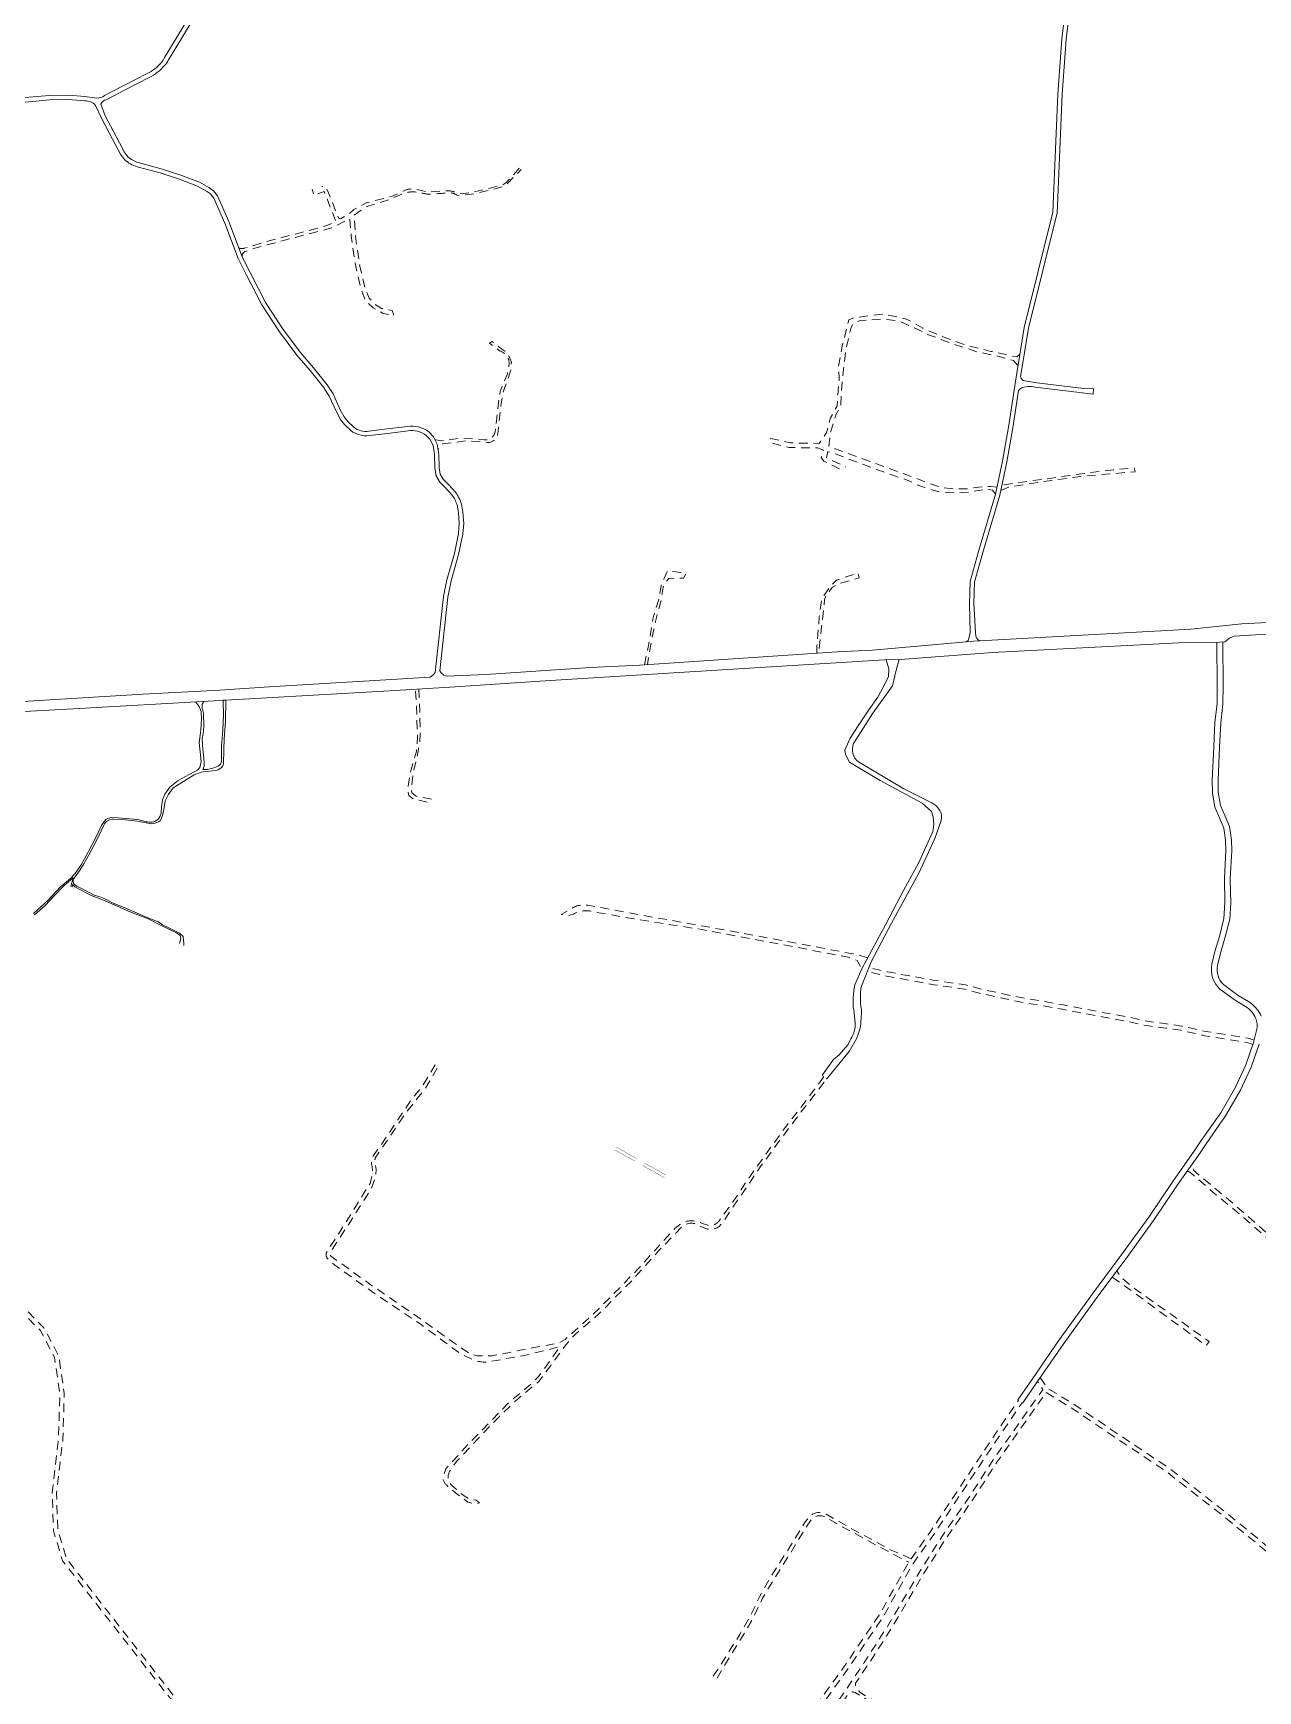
# Model space of a CAD drawing. Header units: metres. Extents: x 556238 to 587446, y 1177111 to 1219372.
# Drawn here: x 559350 to 560188, y 1212193 to 1213328 of the extents above; entities that cross this region are included whole.
import ezdxf

# ---------------------------------------------------------------- set-up
doc = ezdxf.new("R2010")
doc.units = ezdxf.units.M
doc.header["$MEASUREMENT"] = 0
doc.linetypes.add('Xr_Nen GT$0$MON', pattern=[10, 6, -4])
for name, color, linetype, lineweight in [('Xr_Nen GT$0$CAU-CONG', 4, 'Continuous', 0), ('Xr_Nen GT$0$DUONG BT-NEN BT', 38, 'Continuous', 0), ('Xr_Nen GT$0$DUONG DAT', 250, 'Continuous', 0), ('Xr_Nen GT$0$DUONG NHUA', 38, 'Continuous', 0), ('Xr_Nen GT$0$DUONG_DA', 38, 'Xr_Nen GT$0$MON', 0)]:
    doc.layers.add(name, color=color, linetype=linetype, lineweight=lineweight)

msp = doc.modelspace()

# ---------------------------------------------------------------- linework, layer by layer
at = {"layer": 'Xr_Nen GT$0$CAU-CONG', "const_width": 0.2, "flags": 128}
for points in [[(559761.63059, 1212555.58165), (559748.09653, 1212563.15421), (559747.81796, 1212563.0809)], [(559749.1492, 1212565.27185), (559749.21954, 1212565.00247), (559762.66506, 1212557.41176)], [(559781.78962, 1212544.07312), (559781.71989, 1212544.34131), (559766.94913, 1212552.60583)], [(559768.05565, 1212554.36848), (559782.7768, 1212546.0576), (559783.05604, 1212546.12963)]]:
    msp.add_lwpolyline(points, dxfattribs=at)
at = {"layer": 'Xr_Nen GT$0$DUONG BT-NEN BT', "flags": 128}
for points in [[(559256.91852, 1213283.56429, 0.4044660416), (559262.62787, 1213277.34187), (559279.56937, 1213277.74569), (559309.00124, 1213280.11404), (559321.06737, 1213281.51599), (559343.8639, 1213283.51056), (559360.85544, 1213284.98714), (559373.8935, 1213285.19899), (559385.12601, 1213284.24596), (559393.27331, 1213283.2042, 0.1644666087), (559398.48791, 1213284.87771), (559411.81036, 1213291.74213), (559427.66603, 1213299.95438, 0.0905272179), (559437.42955, 1213307.50779, 0.0754360202), (559439.65269, 1213310.89222), (559448.57005, 1213325.51389), (559492.83516, 1213398.82507)], [(559628.23551, 1212891.27166), (559633.49391, 1212941.51178), (559635.92223, 1212952.76085), (559641.02119, 1212970.68868), (559643.95434, 1212984.71567), (559644.4729, 1212991.90521), (559643.89434, 1212999.84549), (559642.98324, 1213005.3081, 0.0789186272), (559638.78158, 1213013.55365), (559634.2193, 1213018.47422), (559630.43175, 1213022.25905), (559628.40002, 1213025.69925), (559627.58844, 1213030.21768), (559627.46348, 1213039.41194), (559626.40283, 1213046.36745), (559623.72824, 1213051.43867), (559620.48121, 1213054.75092, 0.2074498898), (559605.9678, 1213058.46724), (559592.02163, 1213056.70953), (559579.53431, 1213055.13897, -0.1942058813), (559569.1768, 1213057.8779), (559565.10607, 1213061.76355), (559562.65607, 1213064.93821), (559559.96917, 1213069.88098), (559555.03732, 1213080.68535), (559550.96912, 1213087.00907), (559541.53431, 1213098.61425), (559532.59894, 1213109.11605), (559520.75587, 1213124.84288), (559508.7715, 1213143.26532), (559498.128, 1213163.77184), (559492.74695, 1213174.60454), (559483.56584, 1213198.67726), (559475.9681, 1213216.29885), (559473.08706, 1213219.76957), (559470.03664, 1213222.12283), (559463.44763, 1213225.57496), (559450.74448, 1213230.46216), (559437.37345, 1213234.83972), (559421.60311, 1213239.12616, -0.1229696561), (559414.52653, 1213243.08545), (559411.90672, 1213246.53635), (559408.6799, 1213252.67444), (559404.39833, 1213260.85394), (559398.89418, 1213271.17203), (559396.02987, 1213279.14374, -0.2353437914), (559399.64117, 1213282.09711), (559413.18727, 1213289.07677), (559429.04577, 1213297.29049, 0.0905272179), (559439.66152, 1213305.50321, 0.0726237902), (559442.30086, 1213309.47269), (559451.12041, 1213323.93398), (559495.85533, 1213398.48855)], [(560062.08678, 1213388.47317), (560053.99077, 1213323.74199), (560051.28513, 1213285.89039), (560047.9975, 1213205.03006), (560028.24974, 1213126.24109), (560022.30909, 1213089.13229), (560017.53158, 1213057.9909), (560013.50692, 1213034.79383), (560008.60952, 1213012.13065), (559997.11249, 1212972.88986), (559991.28628, 1212952.2353), (559990.75484, 1212937.11856), (559991.27841, 1212917.3785), (559990.48795, 1212913.18969, -0.2604422824), (559988.66546, 1212911.03936, 0.2604422824)], [(560065.1176, 1213388.53268), (560056.97746, 1213323.44868), (560054.28078, 1213285.72246), (560050.9825, 1213204.59994), (560031.19142, 1213125.63816), (560025.887, 1213092.50368, 0.3280783489), (560028.66968, 1213089.62959), (560036.9225, 1213088.23393), (560069.23681, 1213084.37753), (560075.75454, 1213084.2084), (560075.50058, 1213080.52898), (560036.0551, 1213085.28425, 0.190955594), (560025.52361, 1213084.29704), (560024.42082, 1213083.11349), (560020.49244, 1213057.50698), (560016.45224, 1213034.22034), (560011.51895, 1213011.3911), (559999.99572, 1212972.06086), (559994.27172, 1212951.7687), (559993.75785, 1212937.15133), (559994.91411, 1212917.5466), (559995.29937, 1212914.91105, 0.2990991607), (559998.12086, 1212911.73542)], [(559624.92021, 1212890.08096), (559630.52809, 1212941.99022), (559633.0102, 1212953.48847), (559638.1065, 1212971.40696), (559640.97661, 1212985.13247), (559641.46503, 1212991.90411), (559640.91236, 1212999.48894), (559640.06182, 1213004.58851, 0.075208587), (559636.45706, 1213011.64834), (559632.05828, 1213016.39256), (559628.04208, 1213020.4059), (559625.54262, 1213024.63806), (559624.59207, 1213029.93018), (559624.46657, 1213039.16427), (559623.51335, 1213045.41526), (559621.27913, 1213049.65151), (559618.48769, 1213052.49902, 0.2050224269), (559606.39426, 1213055.49726), (559592.39677, 1213053.73308), (559579.90868, 1213052.16242, -0.197035657), (559567.22951, 1213055.58934), (559562.87008, 1213059.75056), (559560.13474, 1213063.29496), (559557.28348, 1213068.54008), (559552.3977, 1213079.24351), (559548.53624, 1213085.24587), (559539.22769, 1213096.69575), (559530.25619, 1213107.24002), (559518.29737, 1213123.12056), (559506.17656, 1213141.75273), (559495.45305, 1213162.4134), (559489.99561, 1213173.39988), (559480.78563, 1213197.54832), (559473.38412, 1213214.71477), (559470.99121, 1213217.59745), (559468.41195, 1213219.58723), (559462.20878, 1213222.83721), (559449.73852, 1213227.63482), (559436.51274, 1213231.96483), (559420.81625, 1213236.23119, -0.126324676), (559412.2823, 1213241.08019), (559409.36696, 1213244.92035), (559406.02324, 1213251.28082), (559401.74588, 1213259.45228), (559396.15104, 1213269.94037), (559392.32267, 1213278.21385, 0.2414171364), (559384.80881, 1213281.26209), (559373.79079, 1213282.19692), (559361.00987, 1213281.98925), (559344.12539, 1213280.52198)], [(560160.26906, 1212910.71393), (560160.51051, 1212880.65931), (560160.42586, 1212868.6226), (560158.89156, 1212855.93114), (560158.11569, 1212838.98161), (560157.08716, 1212816.62759), (560157.1748, 1212807.64051), (560158.95465, 1212797.76939), (560162.20787, 1212790.12547), (560165.0361, 1212783.55969), (560166.24374, 1212775.15466), (560166.41011, 1212768.08891), (560165.3831, 1212748.90552), (560165.72505, 1212732.24749), (560165.1403, 1212721.71813), (560161.9522, 1212709.22658), (560158.77491, 1212698.98806), (560156.87585, 1212690.36217, 0.2669233584), (560162.25895, 1212673.2624), (560172.69592, 1212665.67196), (560179.86673, 1212661.35529, -0.1609505533), (560186.82915, 1212653.25109, -0.1460547176), (560187.58373, 1212645.77094), (560185.41953, 1212636.80034), (560180.0679, 1212621.35999), (560172.96694, 1212606.07016), (560162.8739, 1212588.66296), (560149.57381, 1212569.66436), (560145.00117, 1212562.84767), (560130.07227, 1212541.68496), (560113.64527, 1212517.29312), (560096.64028, 1212493.79386), (560075.16256, 1212464.78806), (560052.17847, 1212433.11013), (560033.45947, 1212405.94797), (560024.05111, 1212392.17444), (560023.98059, 1212392.07181), (560024.3714, 1212391.75769)], [(560164.26894, 1212910.74607), (560164.51063, 1212880.66131), (560164.42417, 1212868.36768), (560162.88056, 1212855.59919), (560162.1115, 1212838.7987), (560161.08806, 1212816.55511), (560161.17131, 1212808.01758), (560162.81135, 1212798.92189), (560165.88499, 1212791.69991), (560168.9199, 1212784.65431), (560170.23701, 1212775.48735), (560170.41263, 1212768.02898), (560169.3853, 1212748.83956), (560169.72732, 1212732.17753), (560169.11252, 1212721.10688), (560165.80273, 1212708.13851), (560162.64513, 1212697.96346), (560160.7823, 1212689.50214, 0.2627825494), (560164.81016, 1212676.35297), (560174.90791, 1212669.00923), (560181.9297, 1212664.78227, -0.1609505533), (560190.52788, 1212654.77405, -0.1475548656)], [(559933.84889, 1212898.62532), (559935.6685, 1212892.43373), (559935.37734, 1212887.25509), (559933.57225, 1212883.35657), (559927.98227, 1212873.23203), (559921.91462, 1212864.45976), (559914.69423, 1212853.40424), (559909.16249, 1212845.08349), (559905.53236, 1212836.84123), (559905.83057, 1212833.78654), (559908.739, 1212828.596), (559929.72847, 1212815.98541), (559958.45844, 1212800.48106), (559964.74717, 1212794.8951), (559965.96996, 1212791.2875), (559966.31935, 1212785.99249), (559965.67919, 1212781.19242), (559955.83321, 1212759.40603), (559945.81178, 1212741.16103), (559933.3448, 1212717.33208), (559927.4592, 1212706.2526), (559917.02996, 1212687.25987), (559912.36714, 1212676.12857, 0.0947943192), (559911.55194, 1212659.02161), (559912.48507, 1212650.13688, -0.1665224034), (559909.61882, 1212639.23011), (559907.70204, 1212635.39198), (559901.58799, 1212628.40953), (559897.6195, 1212625.07086), (559890.27827, 1212614.69633), (559890.97197, 1212613.0022)], [(559916.87703, 1212675.22485), (559923.47223, 1212692.08129), (559937.40257, 1212718.51654), (559956.24865, 1212752.6898), (559967.13267, 1212776.2852), (559971.24693, 1212788.0783, 0.2498751601), (559969.92816, 1212796.57091, 0.1115103507), (559965.00887, 1212800.75588), (559945.79776, 1212810.36302), (559914.74685, 1212828.75701, -0.3216435074), (559911.48471, 1212841.47476), (559924.64066, 1212862.21914), (559938.02303, 1212880.99386), (559940.5567, 1212891.52626), (559942.78409, 1212898.84171)]]:
    msp.add_lwpolyline(points, format="xyb", dxfattribs=at)
for points in [[(559915.87943, 1212646.45473), (559913.58816, 1212639.63264), (559908.40503, 1212630.53534), (559893.02837, 1212611.64704)], [(560189.26247, 1212635.67366), (560183.78102, 1212619.85875), (560176.51835, 1212604.22073), (560166.24866, 1212586.50885), (560152.87348, 1212567.403), (560148.29683, 1212560.58033), (560133.36582, 1212539.41463), (560116.92535, 1212515.00279), (560099.86797, 1212491.43113), (560078.38876, 1212462.42331), (560055.44456, 1212430.80036), (560036.75778, 1212403.68496), (560027.42976, 1212390.02903), (560027.28529, 1212389.81464), (560026.83631, 1212390.0476)]]:
    msp.add_lwpolyline(points, dxfattribs=at)
at = {"layer": 'Xr_Nen GT$0$DUONG BT-NEN BT'}
for centre, radius, start, end in [((559962.85948, 1212667.20889), 46.73096, 169.98625972, 189.76532898), ((559855.63752, 1212657.25167), 61.20181, 349.83896406, 1.90176188)]:
    msp.add_arc(centre, radius, start, end, dxfattribs=at)
at = {"layer": 'Xr_Nen GT$0$DUONG DAT', "flags": 128}
for points in [[(559460.75384, 1212869.95127), (559463.35494, 1212866.72571), (559464.60539, 1212863.27309), (559464.93443, 1212857.84751), (559464.44002, 1212850.75875), (559463.71607, 1212845.30031), (559463.28808, 1212841.90262), (559463.97912, 1212835.8194), (559464.67108, 1212829.05912), (559463.88134, 1212825.08037), (559462.26894, 1212823.07456), (559456.36994, 1212820.26508), (559448.99901, 1212816.1877), (559443.20316, 1212811.56993), (559439.78094, 1212806.83488), (559438.26466, 1212802.80854), (559437.442, 1212798.13927), (559437.21167, 1212793.70016), (559436.28664, 1212791.123, -0.1699853553), (559434.74007, 1212789.21582, -0.0033245397), (559432.305, 1212787.73613, -0.1039931442), (559427.86227, 1212787.74359, -0.0444121238), (559426.37141, 1212787.98871), (559421.19625, 1212789.28805), (559407.89677, 1212790.63373), (559403.48735, 1212790.73236, 0.2379775452), (559398.45272, 1212788.33196), (559396.37727, 1212785.26335), (559392.22631, 1212776.63492), (559387.41586, 1212767.54368), (559382.6078, 1212758.42273), (559378.33005, 1212752.37239), (559375.19799, 1212749.10348), (559368.21607, 1212742.97464), (559359.84758, 1212734.21006), (559349.87313, 1212725.15869)], [(559452.80853, 1212703.1537), (559452.80853, 1212704.43445), (559452.43153, 1212709.21785), (559449.77498, 1212711.68623), (559443.41323, 1212714.71346), (559438.16898, 1212717.21121), (559435.326, 1212719.30698), (559427.76366, 1212722.39058), (559410.80812, 1212729.57438), (559404.42302, 1212732.04274), (559398.78366, 1212735.09326), (559395.32354, 1212736.4768), (559391.45522, 1212737.64114), (559384.907, 1212741.06424), (559379.42334, 1212743.66098), (559377.86202, 1212744.89517, -0.3714924064), (559377.58241, 1212749.11001), (559378.39335, 1212750.18757), (559381.84863, 1212754.88996), (559384.35647, 1212759.08518), (559388.34318, 1212766.33296), (559393.35002, 1212776.01514), (559396.34459, 1212782.09869), (559397.95709, 1212785.55149, -0.2955281612), (559404.47279, 1212789.62912), (559412.76705, 1212789.19751), (559421.1394, 1212788.26421), (559430.49001, 1212786.49865, 0.2073436107), (559436.81118, 1212788.81833), (559438.15281, 1212792.14525), (559439.12131, 1212796.33318), (559440.04273, 1212802.18651), (559441.98886, 1212806.37714), (559445.54289, 1212811.04666), (559452.55222, 1212815.4531), (559459.86616, 1212819.91), (559464.57194, 1212821.71862), (559466.05277, 1212821.98169), (559466.08569, 1212821.98169), (559474.47713, 1212822.83667), (559476.23855, 1212823.37792, 0.2776806602), (559479.92421, 1212827.48841), (559480.22038, 1212837.1563), (559480.5183, 1212844.71137), (559481.24318, 1212856.56676), (559481.62537, 1212871.14345), (559479.67215, 1212871.03043), (559479.92568, 1212860.70989), (559479.43117, 1212850.49863), (559478.57544, 1212839.70118), (559478.64128, 1212833.97937), (559478.50848, 1212829.35909, -0.2751864147), (559476.33657, 1212825.93917, -0.0894008274), (559468.9227, 1212823.7302), (559465.76359, 1212823.69729), (559466.71792, 1212825.80187), (559466.81663, 1212828.56413), (559465.56422, 1212840.09837), (559465.46552, 1212844.83367), (559466.09164, 1212847.94275), (559466.48657, 1212853.36861), (559466.35572, 1212862.19315), (559465.43431, 1212865.74463, -0.1726441158), (559465.73047, 1212869.0988), (559466.46584, 1212870.27458)]]:
    msp.add_lwpolyline(points, format="xyb", dxfattribs=at)
for points in [[(559350.56416, 1212724.23805), (559357.83634, 1212730.42021), (559364.06921, 1212737.1426), (559370.65655, 1212744.09178), (559376.93136, 1212749.44315), (559375.34334, 1212743.63235)], [(559449.91891, 1212704.41115), (559450.75784, 1212707.99726), (559450.3151, 1212709.97662), (559447.77503, 1212711.7231), (559436.76532, 1212717.11609), (559428.28293, 1212721.47066), (559416.59527, 1212726.02444), (559397.81951, 1212734.16557), (559389.36047, 1212737.3558), (559378.11643, 1212743.3762), (559376.64834, 1212744.9131), (559376.2988, 1212743.00362)]]:
    msp.add_lwpolyline(points, dxfattribs=at)
at = {"layer": 'Xr_Nen GT$0$DUONG NHUA', "flags": 128}
msp.add_lwpolyline([(559318.373, 1212861.981), (559381.194, 1212865.448), (559469.565, 1212870.45), (559593.638, 1212877.584), (559638.718, 1212880.19), (559700.27, 1212884.329), (559791.979, 1212890.012), (559932.68701, 1212898.59934), (559943.69285, 1212898.90484), (560006.522, 1212903.806), (560006.522, 1212903.806), (560006.522, 1212903.806), (560138.44182, 1212910.60462), (560162.269, 1212910.73), (560165.73499, 1212910.91566), (560168.81686, 1212913.51637), (560172.17975, 1212914.81469), (560208.8086, 1212917.11337)], dxfattribs=at)
for points in [[(559628.23551, 1212891.27166, 0.2557119734), (559632.08883, 1212887.74371), (559633.10279, 1212887.5121), (559659.72265, 1212888.64381), (559731.24, 1212893.504), (559764.75345, 1212895.15055), (559900.311, 1212904.106), (559924.3223, 1212905.32709), (559993.719, 1212911.488), (560142.381, 1212919.685), (560177.41934, 1212923.25368), (560203.48445, 1212924.73975)], [(559338.57189, 1212869.92548), (559424.7207, 1212875.24079), (559477.55515, 1212877.90014), (559511.35609, 1212880.09701), (559621.46546, 1212886.9262, 0.1520835941), (559624.92021, 1212890.08096)]]:
    msp.add_lwpolyline(points, format="xyb", dxfattribs=at)
at = {"layer": 'Xr_Nen GT$0$DUONG_DA', "flags": 128}
for points in [[(559492.74695, 1213174.60454, -0.3774004215), (559495.48957, 1213178.50101), (559501.45158, 1213180.42701), (559522.5964, 1213186.16589), (559554.04862, 1213194.36973), (559566.441, 1213200.5908), (559567.48254, 1213189.01905), (559568.1942, 1213182.50322), (559570.4234, 1213168.85327), (559574.12599, 1213152.3275), (559577.35127, 1213144.36507), (559582.43408, 1213139.69738), (559589.31143, 1213135.81089), (559596.71052, 1213134.29427), (559595.52482, 1213137.89634), (559588.26794, 1213139.22344), (559583.2404, 1213142.4463), (559579.7307, 1213146.33271), (559576.83056, 1213153.42028), (559573.32071, 1213168.25505), (559570.32948, 1213188.71702), (559569.38983, 1213202.94252), (559571.87075, 1213204.92107), (559577.77044, 1213208.83395), (559593.66244, 1213213.90965), (559602.95569, 1213217.7182, -0.1369678262), (559612.30117, 1213218.8138, -0.0134449788), (559619.62657, 1213217.46241, 0.0137806447), (559633.98418, 1213218.34932, -0.1322751346), (559638.30734, 1213217.59044, -0.0171858525), (559639.97514, 1213216.74081), (559641.96995, 1213216.57742), (559649.7942, 1213217.42971), (559665.17658, 1213220.86624), (559671.5534, 1213222.72888), (559674.79087, 1213225.08172), (559683.76527, 1213234.24912)], [(559682.52261, 1213235.16412), (559676.57092, 1213228.43242), (559673.29204, 1213225.31397), (559671.16643, 1213223.87613), (559664.19599, 1213222.04441), (559653.78622, 1213219.42611), (559642.83117, 1213217.62881), (559638.66828, 1213218.90937, 0.0942013317), (559631.60472, 1213219.69363), (559621.00003, 1213218.84377), (559611.17945, 1213220.77567, 0.1858106634), (559602.37767, 1213219.23584), (559595.66613, 1213216.09039), (559577.57283, 1213211.40948), (559569.30655, 1213206.97675), (559565.95376, 1213204.10796), (559560.03018, 1213200.60398), (559558.71262, 1213200.99056), (559551.89794, 1213218.38068), (559550.12672, 1213222.70269), (559547.37562, 1213222.72509)], [(559490.44836, 1213180.63142, 0.1795260389), (559494.09277, 1213180.38473), (559511.90505, 1213185.65522), (559533.98632, 1213191.40122), (559548.90547, 1213195.35062), (559557.01573, 1213198.71869), (559548.94355, 1213219.29037), (559541.74704, 1213216.75808), (559540.68794, 1213220.86722)], [(559624.7474, 1213049.50626), (559628.63139, 1213048.56219), (559642.30489, 1213050.33957), (559652.53224, 1213049.95077), (559658.59082, 1213049.28424, 0.3923944083), (559665.9278, 1213054.7275), (559667.82512, 1213069.98558), (559669.38144, 1213082.31619), (559671.60481, 1213087.81497), (559674.39192, 1213094.51299), (559675.44799, 1213100.12288, 0.3845632909), (559669.44501, 1213109.95404), (559662.10637, 1213115.54), (559663.76458, 1213116.64469), (559671.54772, 1213110.75599, -0.1736435284), (559677.10606, 1213102.25786), (559676.8334, 1213097.62176), (559674.61004, 1213089.90124), (559672.66446, 1213085.43476), (559671.10813, 1213080.99129), (559669.94088, 1213072.6598), (559667.77474, 1213053.4612, -0.3891635911), (559660.88241, 1213047.46253), (559655.43521, 1213048.07352), (559646.37512, 1213048.62893), (559630.2837, 1213046.57226), (559628.00477, 1213044.85041), (559627.00393, 1213042.41053)], [(559253.1176, 1212859.09467), (559253.34131, 1212849.75877), (559252.35829, 1212838.85495), (559248.63201, 1212829.84003), (559244.50066, 1212820.38357), (559239.53183, 1212813.18795), (559230.3044, 1212806.3698), (559213.60392, 1212797.5172), (559198.13403, 1212788.75947), (559184.7217, 1212783.92594), (559181.18135, 1212781.7045), (559180.21495, 1212777.342), (559180.0025, 1212772.31795), (559180.99957, 1212766.19757), (559183.97533, 1212756.65086), (559182.69775, 1212754.50769), (559169.5937, 1212747.40924), (559147.85702, 1212738.68737, 0.3245747202), (559146.861, 1212731.01479), (559153.80997, 1212713.98172), (559160.03922, 1212699.08029), (559168.43982, 1212681.27574), (559178.79927, 1212661.49925), (559186.7555, 1212646.28502), (559269.89474, 1212524.46613), (559354.5467, 1212439.65727), (559364.23928, 1212421.36411), (559367.90106, 1212396.36029), (559366.97737, 1212364.9755), (559362.63353, 1212328.38953), (559363.5743, 1212302.37873), (559369.7562, 1212282.04311), (559443.27002, 1212188.06455), (559528.76833, 1212092.89971), (559581.08197, 1212045.23875), (559595.75483, 1212027.73348), (559602.92136, 1211982.687), (559604.488, 1211947.90923), (559604.488, 1211942.25697), (559647.88709, 1211904.73574), (559680.93291, 1211880.43652), (559714.53533, 1211866.94248), (559730.11588, 1211866.63852), (559776.23325, 1211877.57524), (559793.16362, 1211919.9345), (559834.28625, 1212032.70424), (559840.8667, 1212057.72297), (559851.11261, 1212090.78146), (559861.90121, 1212130.91232), (559871.329, 1212157.23565), (559875.17964, 1212163.39067), (559906.6256, 1212206.57137), (559931.49273, 1212243.28043), (559952.30799, 1212280.1309), (559966.35739, 1212299.92536), (559990.24628, 1212335.88216), (560011.41604, 1212367.6099), (560026.83631, 1212390.0476)], [(559259.55994, 1212859.58564), (559257.56658, 1212849.48113), (559255.30518, 1212838.13088), (559251.41711, 1212828.72454), (559248.9515, 1212820.49093), (559255.85122, 1212817.0791), (559259.14363, 1212815.62677), (559256.31135, 1212811.38195), (559255.68082, 1212806.73502), (559249.79968, 1212797.91971), (559242.16594, 1212787.43709), (559237.41361, 1212782.10673), (559232.3272, 1212777.37213), (559221.97337, 1212770.92394), (559209.6092, 1212763.93167), (559184.05516, 1212751.83112), (559170.9205, 1212744.71609), (559150.66503, 1212736.01643, 0.2356206082), (559149.861, 1212731.60321), (559156.58284, 1212715.12689), (559162.78113, 1212700.2995), (559171.1263, 1212682.61241), (559181.45675, 1212662.8913), (559189.3325, 1212647.83098), (559272.21526, 1212526.38787), (559356.9873, 1212441.45873), (559367.13258, 1212422.31114), (559370.90749, 1212396.53484), (559369.97215, 1212364.75409), (559365.63996, 1212328.26616), (559366.55822, 1212302.87754), (559372.4638, 1212283.45089), (559445.56998, 1212189.99345), (559530.89967, 1212095.01629), (559583.25152, 1212047.32052), (559598.58717, 1212029.02452), (559605.9107, 1211982.99115), (559607.488, 1211947.97677), (559607.488, 1211943.62903), (559649.75963, 1211907.08257), (559682.40376, 1211883.07872), (559715.11097, 1211869.94418), (559730.569, 1211869.98939), (559773.96475, 1211879.98276), (559790.36087, 1211921.00535), (559831.42024, 1212033.60161), (559837.98192, 1212058.54897), (559848.23025, 1212091.61525), (559859.03575, 1212131.80899), (559868.6139, 1212158.55215), (559872.69236, 1212165.07133), (559904.17046, 1212208.29616), (559928.9406, 1212244.86203), (559949.77201, 1212281.7411), (559963.88419, 1212301.62403), (559987.74913, 1212337.54477), (560008.93196, 1212369.2921), (560024.3714, 1212391.75769)], [(559920.98862, 1212694.77354), (559914.89892, 1212696.72955), (559908.15674, 1212697.90316), (559890.34738, 1212701.29691), (559852.8699, 1212708.35308), (559824.56069, 1212713.49882), (559792.19822, 1212719.36682), (559764.37045, 1212724.29018), (559738.38486, 1212729.1655), (559729.29378, 1212730.7303, 0.2196035034), (559716.96452, 1212727.42549), (559711.23721, 1212724.3351), (559711.23721, 1212724.3351), (559715.93098, 1212723.50118), (559715.93098, 1212723.50118), (559719.58027, 1212724.70572, -0.1944782788), (559733.38825, 1212726.26356), (559756.70298, 1212722.15104), (559807.70343, 1212714.02801), (559862.78126, 1212703.7666), (559909.88432, 1212694.6421), (559913.8404, 1212692.8816), (559917.02996, 1212687.25987)], [(559890.97197, 1212613.0022), (559880.66125, 1212599.31173), (559864.05417, 1212577.81322), (559849.4877, 1212557.59928), (559840.86469, 1212545.53628), (559828.27591, 1212526.77474), (559819.36686, 1212514.67184, -0.2863203029), (559811.72234, 1212511.63159), (559807.41337, 1212513.08626), (559804.90954, 1212513.95907, 0.2307648571), (559793.14729, 1212512.56257, 0.0500812832), (559788.59602, 1212508.94314), (559775.54162, 1212494.66993), (559763.29756, 1212481.08189), (559744.47733, 1212461.85659), (559730.9545, 1212448.73943), (559713.87501, 1212433.41153), (559709.6658, 1212431.02378), (559692.48829, 1212427.88169), (559663.70175, 1212422.2826), (559653.51168, 1212422.22441), (559648.15465, 1212423.97002), (559637.42867, 1212431.43475), (559610.56677, 1212450.603), (559580.21063, 1212471.28965), (559553.51515, 1212490.58769, -0.3752047441), (559553.16575, 1212492.10055), (559553.92882, 1212494.16522), (559569.9418, 1212519.06924), (559581.24908, 1212536.79325), (559583.9276, 1212544.18299), (559584.51487, 1212549.74001), (559583.75789, 1212554.04584, -0.1337900468), (559583.9908, 1212557.94436), (559588.00859, 1212563.87944), (559605.37118, 1212589.17062), (559618.30887, 1212605.55389), (559627.04641, 1212620.38145), (559625.17499, 1212621.78402), (559616.67979, 1212607.66916), (559608.14144, 1212596.79936), (559599.76756, 1212584.49422), (559588.9484, 1212568.13109), (559582.73272, 1212559.4485, 0.2479178041), (559581.73853, 1212552.14352), (559582.08943, 1212547.29303), (559580.44837, 1212540.30633), (559576.06219, 1212533.6442), (559567.63406, 1212519.93526), (559559.32966, 1212506.66943), (559550.83781, 1212493.61033, 0.33776584), (559551.18868, 1212488.93516), (559556.15966, 1212484.4353), (559581.44481, 1212466.33664), (559614.55853, 1212444.10565), (559642.65436, 1212423.4998), (559650.85894, 1212419.74173, 0.1648063595), (559663.31559, 1212418.45605), (559686.12352, 1212422.60527), (559710.31336, 1212428.51616), (559704.58212, 1212420.21772), (559695.79959, 1212408.08694), (559690.24379, 1212402.59359), (559675.85727, 1212390.78876), (559668.42154, 1212383.1621), (559656.60818, 1212370.88976), (559648.57728, 1212362.84755), (559632.31144, 1212345.00619), (559630.79092, 1212341.03228, 0.3376483034), (559632.95477, 1212333.66886), (559638.8542, 1212328.54646), (559647.38912, 1212322.03093), (559652.34631, 1212320.83883), (559655.24014, 1212321.71734), (559653.00564, 1212323.40111), (559647.914, 1212324.24302), (559641.82119, 1212328.61261), (559636.21673, 1212333.66398, -0.3549073425), (559634.74846, 1212343.04977), (559639.6256, 1212349.98322), (559654.57782, 1212365.99743), (559667.11445, 1212378.86645), (559678.84477, 1212390.37987), (559695.88562, 1212404.70548), (559703.47844, 1212414.82926), (559714.51214, 1212429.8952), (559720.56169, 1212436.68049), (559736.76134, 1212450.72163), (559759.11781, 1212473.25789), (559778.14351, 1212494.29771), (559793.47124, 1212510.21771, -0.3726857335), (559805.5227, 1212511.31584), (559809.49444, 1212509.6327, 0.256975883), (559819.12828, 1212510.62101), (559821.39939, 1212513.00027), (559834.60166, 1212532.50064), (559848.27645, 1212552.4778), (559860.96213, 1212569.81534), (559874.9674, 1212588.43814), (559893.02844, 1212611.64708)], [(560039.27699, 1212407.33531), (560043.88404, 1212400.35359), (560061.8497, 1212389.40441), (560087.49058, 1212372.14452), (560110.86119, 1212356.54462), (560127.56005, 1212345.37519), (560144.38071, 1212332.17923), (560165.9553, 1212315.46671), (560194.58649, 1212292.00378), (560207.06353, 1212281.89792), (560210.36571, 1212278.20415), (560222.60396, 1212270.28225), (560239.53449, 1212257.91911), (560247.98455, 1212251.67261), (560246.81087, 1212249.12379), (560237.7782, 1212255.4869), (560220.90292, 1212267.80968), (560208.3975, 1212275.90452), (560204.98781, 1212279.71857), (560192.6916, 1212289.67795), (560164.0856, 1212313.12024), (560142.53625, 1212329.81321), (560125.79772, 1212342.94474), (560109.19565, 1212354.04943), (560085.82018, 1212369.65257), (560060.23063, 1212386.87791), (560043.25575, 1212397.22326), (560041.63664, 1212394.8008), (560009.61159, 1212349.45078), (559993.1459, 1212323.93931), (559973.93448, 1212296.0875), (559958.70384, 1212271.98659), (559937.30617, 1212235.49445), (559921.21565, 1212210.58827), (559912.85095, 1212198.19177), (559912.85095, 1212196.05141, 0.1227224647), (559917.13867, 1212191.04253), (559937.00721, 1212179.51598), (559958.16563, 1212166.19928), (559983.91616, 1212150.72864), (559989.65326, 1212147.34915), (559992.67279, 1212147.28878), (559996.47737, 1212149.94412), (560012.61253, 1212173.69332), (560013.88072, 1212172.90876), (559998.72266, 1212151.12305, -0.1456982536), (559991.58168, 1212145.42422, -0.3909689337), (559986.62962, 1212147.29501), (559961.99028, 1212162.20105), (559933.16894, 1212179.18528), (559912.79345, 1212191.64434, 0.3151102688), (559908.15887, 1212191.2381), (559901.11566, 1212180.80006), (559883.23871, 1212153.66912), (559880.44162, 1212148.31196), (559873.69776, 1212124.46554), (559865.48715, 1212099.09563), (559846.42576, 1212031.73192), (559821.98516, 1211957.64378), (559803.72461, 1211905.76389), (559797.57757, 1211876.65021), (559884.78432, 1211798.50657), (560021.1712, 1211685.52957), (560029.20906, 1211675.99821), (560054.7767, 1211665.13684), (560126.93555, 1211654.65688), (560197.34508, 1211639.33936), (560223.37057, 1211633.84803)], [(559950.88464, 1212283.39191), (559937.10424, 1212289.32831), (559911.37489, 1212303.2619), (559892.65989, 1212313.88679, 0.3431633972), (559881.31418, 1212312.23239), (559878.24649, 1212308.53431), (559867.91711, 1212291.6172), (559854.17592, 1212270.12624), (559847.10719, 1212257.39935), (559839.99783, 1212242.75302), (559833.61047, 1212231.62202), (559820.30772, 1212210.37471), (559816.537, 1212204.72851), (559815.20553, 1212202.7739), (559817.71196, 1212201.0329), (559823.0304, 1212210.3488), (559832.85106, 1212226.03912), (559842.73275, 1212242.73965), (559848.88399, 1212255.92614), (559857.29668, 1212269.90694), (559867.45114, 1212285.93134), (559879.04519, 1212304.95562), (559882.56693, 1212310.04954, -0.3911953444), (559893.05106, 1212311.36291), (559902.43481, 1212305.98718), (559920.63756, 1212296.13797), (559939.94473, 1212285.75906), (559949.32848, 1212280.99421)]]:
    msp.add_lwpolyline(points, format="xyb", dxfattribs=at)
for points in [[(560025.3626, 1213108.0357), (560023.34816, 1213106.07707), (560018.4482, 1213107.00197), (560005.55308, 1213109.86196), (559988.64832, 1213114.05118), (559972.87758, 1213119.77563), (559958.84175, 1213125.63747), (559947.80423, 1213131.98832), (559938.82701, 1213133.9355), (559931.1024, 1213135.25681), (559912.03449, 1213132.96193), (559908.13743, 1213131.36247), (559907.23274, 1213127.05085), (559903.6762, 1213113.38063), (559901.03173, 1213099.3331), (559901.67226, 1213092.05768), (559900.64001, 1213077.82127), (559900.24357, 1213072.5263), (559895.71473, 1213064.38881), (559892.83386, 1213054.09432), (559888.77888, 1213048.08256), (559887.73447, 1213046.62144), (559868.01052, 1213047.32146), (559854.695, 1213050.18066), (559854.34687, 1213047.53673), (559867.01882, 1213043.9883), (559879.69077, 1213043.84912), (559886.67629, 1213043.8413), (559890.7842, 1213042.17144), (559889.18278, 1213037.09232), (559891.06928, 1213034.76973), (559898.15653, 1213031.21041), (559903.06728, 1213028.74778)], [(560009.42558, 1213016.85322), (560005.42735, 1213017.37435), (560001.12487, 1213017.41778), (559995.02419, 1213016.63528), (559988.37495, 1213015.67986), (559979.90044, 1213015.7233), (559971.53591, 1213016.63724), (559962.01835, 1213019.89436), (559950.26896, 1213024.46172), (559924.51713, 1213033.69163), (559894.51096, 1213044.77925), (559895.42356, 1213053.6387), (559899.33409, 1213066.50978), (559902.64304, 1213072.0058), (559903.1211, 1213082.86297), (559904.51563, 1213097.70095), (559906.38586, 1213112.18294), (559909.51804, 1213125.40795), (559911.12212, 1213128.88271), (559915.22387, 1213130.689), (559930.93567, 1213132.07846), (559942.07025, 1213130.68348), (559948.32716, 1213128.113), (559962.88721, 1213121.22003), (559979.15518, 1213115.03699), (559995.90979, 1213109.61815), (560009.36557, 1213106.75025), (560021.04513, 1213103.62399), (560023.96503, 1213100.15035)], [(560008.60952, 1213012.13065), (560006.59993, 1213014.72644), (560004.30916, 1213015.35075), (560001.81019, 1213015.48947), (559990.42583, 1213013.47783), (559981.60987, 1213013.26971), (559971.38675, 1213013.48109), (559963.82035, 1213015.35401), (559953.82428, 1213018.82242), (559949.98859, 1213021.05836), (559927.77519, 1213028.75821), (559897.40803, 1213040.23028), (559893.72896, 1213041.34018), (559893.03474, 1213036.90063), (559905.88034, 1213030.84493)], [(560012.238, 1213014.70148), (560017.03914, 1213016.76371), (560037.80195, 1213020.17263), (560066.80166, 1213024.21861), (560104.23138, 1213027.42389), (560103.72602, 1213030.1174), (560089.1541, 1213028.77067), (560069.97233, 1213026.36792), (560036.16881, 1213021.56678), (560014.49751, 1213018.53157), (560013.00738, 1213018.27893)], [(559768.20268, 1212895.37848), (559770.8331, 1212907.35283), (559774.1569, 1212927.65073), (559777.3908, 1212937.86906), (559778.68201, 1212942.52328), (559779.41983, 1212948.51384), (559781.54113, 1212953.90541), (559783.98758, 1212959.68243), (559796.85363, 1212958.16173), (559795.05524, 1212954.56735), (559784.95603, 1212954.47524), (559782.46589, 1212951.43383), (559780.99026, 1212948.43851), (559780.48293, 1212944.29123), (559779.88124, 1212939.70972), (559777.9445, 1212932.98182), (559776.41745, 1212927.6585), (559774.66513, 1212919.50208), (559771.75607, 1212904.17621), (559770.30436, 1212895.51727)], [(559886.19508, 1212903.17345), (559886.40892, 1212908.21537), (559887.99719, 1212928.05311), (559889.71787, 1212940.36635), (559890.77533, 1212942.12776), (559895.53448, 1212949.08513), (559899.8089, 1212953.22432), (559914.35907, 1212958.22021), (559915.32855, 1212954.7855), (559901.31559, 1212950.73442), (559897.12929, 1212948.5327), (559892.49838, 1212942.52829), (559891.66115, 1212939.79814), (559889.544, 1212921.71358), (559887.73417, 1212906.00988), (559888.39192, 1212903.31858)], [(559622.39262, 1212803.38517), (559611.84552, 1212805.35659), (559608.96211, 1212807.70711), (559608.65862, 1212811.23293), (559609.9498, 1212821.03974), (559612.83317, 1212833.85395), (559614.46701, 1212841.95163), (559614.7326, 1212848.32084), (559614.50726, 1212860.3303), (559613.7907, 1212878.74899), (559611.24342, 1212878.60141), (559612.12015, 1212867.96919), (559612.38418, 1212858.12409), (559612.83859, 1212846.50977), (559612.4592, 1212839.72354), (559612.07717, 1212836.14168), (559610.33197, 1212830.22743), (559608.2805, 1212822.62486), (559606.45813, 1212812.25655), (559606.11669, 1212809.03402), (559606.91342, 1212805.84943), (559610.40382, 1212803.2335), (559620.15419, 1212801.11044), (559621.86144, 1212800.73133)], [(560140.07957, 1212548.83648), (560142.72619, 1212547.23867), (560155.35254, 1212536.21921), (560169.92069, 1212524.22517), (560193.86182, 1212503.86893), (560214.16277, 1212486.04177), (560227.35217, 1212471.19646), (560234.7957, 1212465.90716), (560263.10442, 1212445.93814), (560283.36629, 1212430.80426), (560288.99031, 1212428.21471), (560291.80233, 1212428.87587), (560294.66948, 1212430.52878), (560296.87489, 1212433.72448), (560306.75996, 1212447.08887), (560310.18794, 1212447.92494), (560314.11967, 1212446.81815), (560332.22784, 1212437.18958), (560350.92908, 1212426.97688), (560358.07272, 1212424.76338), (560363.44427, 1212425.37214), (560367.20987, 1212430.73978), (560363.55498, 1212432.62123), (560359.62325, 1212427.86227), (560350.92908, 1212430.1311), (560317.1855, 1212447.75565), (560310.87255, 1212449.74775), (560308.82361, 1212449.47112), (560322.61516, 1212464.09604), (560319.73568, 1212466.30946), (560309.65713, 1212455.07615), (560301.21796, 1212443.64608), (560292.9115, 1212432.68941), (560290.36415, 1212431.19533), (560286.48784, 1212432.24671), (560281.61455, 1212435.67757), (560258.72553, 1212452.13177), (560235.33869, 1212468.7034), (560222.74712, 1212479.52279), (560217.74612, 1212484.48989), (560225.24365, 1212488.26358), (560245.82635, 1212508.57541), (560272.68218, 1212538.76375), (560291.84349, 1212557.18059), (560306.8197, 1212568.04877), (560334.96213, 1212601.37909), (560349.17185, 1212623.40285), (560361.42521, 1212640.02504), (560371.97483, 1212657.46314), (560374.67182, 1212658.09721), (560379.58969, 1212658.25581), (560382.12798, 1212659.52404), (560393.40635, 1212686.84503), (560408.16932, 1212721.8485), (560412.49366, 1212733.96483), (560414.44631, 1212741.08202), (560417.38121, 1212744.96597), (560420.37661, 1212745.72525)], [(560415.45547, 1212750.87527), (560414.21285, 1212743.53561), (560410.72276, 1212734.02392), (560404.20726, 1212717.00529), (560395.71995, 1212695.92102), (560385.38877, 1212672.56531), (560380.62947, 1212660.75495), (560376.18758, 1212660.12087), (560371.34891, 1212659.16968), (560359.20419, 1212641.21401), (560330.98864, 1212600.86113), (560316.89498, 1212582.78134), (560300.84809, 1212565.9123), (560291.10806, 1212559.64872), (560269.09416, 1212538.11529), (560226.78288, 1212493.99097), (560215.46617, 1212486.75438), (560213.60996, 1212488.59801), (560196.37276, 1212504.67654), (560172.93034, 1212525.18236), (560144.22441, 1212549.33705), (560142.94947, 1212553.00009)], [(560185.78889, 1212638.33135), (560181.61839, 1212639.71297), (560152.54297, 1212644.34621), (560136.0637, 1212648.04368), (560125.70016, 1212649.53531), (560112.59652, 1212651.27293), (560099.74884, 1212654.10246), (560077.72013, 1212658.09609), (560055.1858, 1212662.42788), (560021.83515, 1212668.31601), (559999.02788, 1212673.31526), (559988.11071, 1212676.20855), (559967.15948, 1212679.22368), (559934.65852, 1212685.10487), (559921.92705, 1212688.13202)], [(560184.95101, 1212635.44859), (560180.90597, 1212636.78864), (560151.97797, 1212641.39839), (560135.5208, 1212645.09091), (560125.28927, 1212646.56353), (560112.07577, 1212648.31573), (560099.15843, 1212651.16059), (560077.16937, 1212655.14704), (560054.64182, 1212659.47753), (560021.25295, 1212665.3724), (559998.32212, 1212670.39874), (559987.51076, 1212673.26398), (559966.67856, 1212676.26198), (559934.04399, 1212682.16735), (559920.82325, 1212685.31083)], [(560088.61903, 1212476.21148), (560100.239, 1212467.99572), (560120.86054, 1212452.78608), (560152.89547, 1212429.26824), (560154.86867, 1212432.04334), (560130.70306, 1212449.3691), (560104.84602, 1212467.61677), (560095.11482, 1212475.45424), (560091.68, 1212480.3837)], [(560222.72971, 1211630.51519), (560196.69492, 1211636.41064), (560126.40045, 1211651.70312), (560053.96118, 1211662.22381), (560027.37719, 1211673.51693), (560019.0508, 1211683.39043), (559882.82568, 1211796.23343), (559794.28404, 1211875.57324), (559800.82978, 1211906.57523), (559819.14548, 1211958.61181), (559843.55662, 1212032.61065), (559862.59733, 1212099.90129), (559870.82405, 1212125.32816), (559877.63905, 1212149.42614), (559880.64985, 1212155.1926), (559898.61964, 1212182.46443), (559918.71205, 1212212.24142), (559934.75108, 1212237.06789), (559956.14115, 1212273.54708), (559971.4307, 1212297.7412), (559990.65027, 1212325.60482), (560007.12494, 1212351.1302), (560039.16386, 1212396.49987), (560041.01303, 1212399.26653), (560037.48927, 1212404.72949)]]:
    msp.add_lwpolyline(points, dxfattribs=at)
at = {"layer": 'Xr_Nen GT$0$DUONG_DA'}
msp.add_arc((559887.00334, 1212651.35722), 29.28929, 350.36437698, 350.41468607, dxfattribs=at)

doc.saveas('drawing.dxf')
